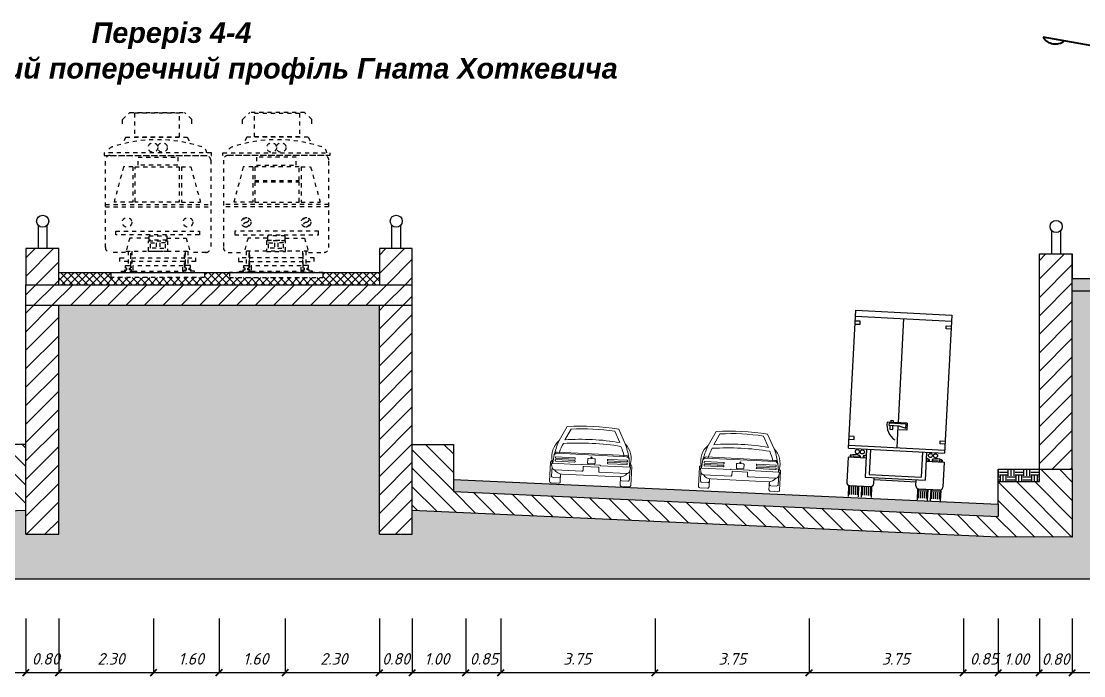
# Model space of a CAD drawing. Header units: metres. Extents: x 34785 to 38791, y 49888 to 55971.
# Drawn here: x 37745.96 to 37771.8, y 51714.44 to 51730.36 of the extents above; entities that cross this region are included whole.
import ezdxf

# ---------------------------------------------------------------- set-up
doc = ezdxf.new("R2010")
doc.units = ezdxf.units.M
doc.linetypes.add('DGN4', pattern=[96.18704, 48.09352, -24.04676, 0, -24.04676])
doc.linetypes.add('HIDDEN', pattern=[0.375, 0.25, -0.125])
doc.layers.add('_pk', color=7, linetype='Continuous', lineweight=30)
doc.layers.add('vspom', color=7, linetype='HIDDEN')
doc.layers.add('штрих', color=7, linetype='Continuous', lineweight=0, true_color=0x000000)
doc.styles.add('Bm431', font='bm431i.ttf')
doc.styles.add('Строитель 001', font='isocpeur.ttf', dxfattribs={"height": 2})
pattern_1 = [(45, (37315.93983, 51861.57208), (-0.2245064, 0.2245064), [])]
pattern_2 = [(0, (37315.59973, 51794.75819), (0.1905, 0.1905), [0.1905, -0.1905]), (0, (37315.59973, 51794.82962), (0.1905, 0.1905), [0.1905, -0.1905]), (0, (37315.59973, 51794.90106), (0.1905, 0.1905), [0.1905, -0.1905]), (90, (37315.62354, 51794.92487), (-0.1905, 0.1905), [0.1905, -0.1905]), (90, (37315.69498, 51794.92487), (-0.1905, 0.1905), [0.1905, -0.1905]), (90, (37315.76641, 51794.92487), (-0.1905, 0.1905), [0.1905, -0.1905])]

# ---------------------------------------------------------------- blocks, each defined once
blk = doc.blocks.new('*U257')
at = {"color": 0, "lineweight": -2}
for p, q in [((-2466, 5468), (-3166, 4093)), ((3166, 4093), (2466, 5468)), ((-3095, 3796), (-3095, 3796)), ((-3732, 2122), (-3682, 1883)), ((3682, 1883), (3731, 2120)), ((-2755, 900), (2755, 900))]:
    blk.add_line(p, q, dxfattribs=at)
at = {"color": 0, "lineweight": -2, "flags": 128}
for points in [[(-2092, 5250), (-2631, 4189), (-2631, 4189, -0.0594272), (2631, 4189), (2092, 5250, 0.05217)], [(-3412, 2529), (-1592, 2529, -0.4142136), (-1555, 2492), (-1555, 2424, -0.4142136), (-1592, 2387), (-3412, 2387, -0.4142136), (-3449, 2424), (-3449, 2492, -0.4142136)], [(-3412, 2254), (-1592, 2254, -0.4142136), (-1555, 2217), (-1555, 2149, -0.4142136), (-1592, 2112), (-3412, 2112, -0.4142136), (-3449, 2149), (-3449, 2217, -0.4142136)], [(-282, 2512), (290, 2512, -0.4142136), (364, 2438), (364, 2097, -0.4142136), (290, 2023), (-282, 2023, -0.4142136), (-356, 2097), (-356, 2438, -0.4142136)], [(3412, 2529), (1592, 2529, 0.4142136), (1555, 2492), (1555, 2424, 0.4142136), (1592, 2387), (3412, 2387, 0.4142136), (3449, 2424), (3449, 2492, 0.4142136)], [(3412, 2254), (1592, 2254, 0.4142136), (1555, 2217), (1555, 2149, 0.4142136), (1592, 2112), (3412, 2112, 0.4142136), (3449, 2149), (3449, 2217, 0.4142136)], [(-750, 1683, -0.4142136), (-700, 1733), (700, 1733, -0.4142136), (750, 1683), (750, 1367, 0.4142136), (850, 1267), (3429, 1267, 0.3227338), (3710, 1469, 0.0292561), (3741, 1583), (3784, 1794, 0.4756391), (3712, 1883), (900, 1883, -0.4142136), (875, 1908, 0.4142136), (850, 1933), (-850, 1933, 0.4142136), (-875, 1908, -0.4142136), (-900, 1883), (-3712, 1883, 0.4756391), (-3784, 1794), (-3741, 1583, 0.0291578), (-3710, 1470, 0.3228422), (-3429, 1267), (-850, 1267, 0.4142136), (-750, 1367)]]:
    blk.add_lwpolyline(points, format="xyb", close=True, dxfattribs=at)
for points in [[(3095, 2864), (3095, 2982, 0.0373082), (2762, 3834, 0.052989), (-2762, 3834, 0.0373082), (-3095, 2982), (-3095, 2864)], [(-2873, 908), (-2873, 148, -0.4142136), (-3021, 0), (-3744, 0, -0.4142136), (-3892, 148), (-3892, 1974, -0.4142136), (-3744, 2122), (-3732, 2122)], [(-3682, 1883), (-3599, 2720, -0.380946), (-3305, 2982), (3304, 2982, -0.3804737), (3598, 2720), (3682, 1883)], [(-3602, 2689), (-3502, 2789, -0.1840227), (-3305, 2864), (3305, 2864, -0.1840227), (3502, 2789), (3602, 2689)], [(2867, 907), (2867, 148, 0.4142136), (3015, 0), (3738, 0, 0.4142136), (3886, 148), (3886, 1974, 0.4142136), (3738, 2122), (3732, 2122)], [(-3732, 1544), (-3732, 685, 0.4142136), (-3584, 537), (-3021, 537, 0.4142136), (-2873, 685), (-2873, 908)], [(3732, 1544), (3732, 685, -0.4142136), (3584, 537), (3021, 537, -0.4142136), (2873, 685), (2873, 908)]]:
    blk.add_lwpolyline(points, format="xyb", dxfattribs=at)
for points in [[(-3732, 2122), (-3732, 1880)], [(3732, 2122), (3732, 1880)]]:
    blk.add_lwpolyline(points, dxfattribs=at)
at = {"color": 0, "lineweight": -2}
blk.add_circle((0, 2618), 59.6, dxfattribs=at)
for centre, radius, start, end in [((0, -18113), 23710, 84.03003, 95.96997), ((-1840, 2645), 1963, 132.48354, 195.46582), ((3086, 1466), 6781, 157.21243, 168.23657), ((1826, 2638), 1977, 344.85949, 47.35975), ((-3175, 1441), 6872, 11.82698, 22.66251), ((-2755, 1788), 888, 215.57759, 270.00275), ((2755, 1788), 888, 270.00275, 324.39991)]:
    blk.add_arc(centre, radius, start, end, dxfattribs=at)
blk = doc.blocks.new('A$C72987255')
at = {"color": 18, "linetype": 'ByBlock', "true_color": 0x000000}
for p, q in [((0, 1.219), (0, 4.724)), ((0, 4.724), (2.438, 4.724)), ((2.438, 4.724), (2.438, 1.219)), ((0, 4.572), (2.438, 4.572)), ((1.219, 4.572), (1.219, 1.93)), ((1.219, 1.854), (1.219, 1.295)), ((0, 1.295), (2.438, 1.295)), ((0, 1.219), (2.438, 1.219)), ((0.457, 1.219), (0.457, 0.508)), ((1.981, 1.219), (1.981, 0.508)), ((0, 0.991), (0, 0.356)), ((0.457, 0.991), (0, 0.991)), ((0.051, 1.041), (0.051, 0.991)), ((0.305, 1.041), (0.305, 0.991)), ((0.381, 1.041), (0.381, 0.991)), ((1.981, 0.991), (2.438, 0.991)), ((2.057, 1.041), (2.057, 0.991)), ((2.134, 1.041), (2.134, 0.991)), ((2.388, 1.041), (2.388, 0.991)), ((2.438, 0.991), (2.438, 0.356)), ((0.051, 0.279), (0.051, 0)), ((0.076, 0.279), (0.61, 0.279)), ((0.305, 0.279), (0.305, 0)), ((0.381, 0.279), (0.381, 0)), ((0.457, 0.508), (1.981, 0.508)), ((0.635, 0.279), (0.635, 0)), ((0.686, 0.356), (0.686, 0.508)), ((1.753, 0.356), (1.753, 0.508)), ((1.803, 0.279), (1.803, 0)), ((2.362, 0.279), (1.829, 0.279)), ((2.057, 0.279), (2.057, 0)), ((2.134, 0.279), (2.134, 0)), ((2.388, 0.279), (2.388, 0))]:
    blk.add_line(p, q, dxfattribs=at)
at = {"color": 18, "true_color": 0x000000}
for p, q in [((0.127, 4.445), (0, 4.445)), ((0, 4.369), (0.127, 4.369)), ((0.127, 4.369), (0.127, 4.445)), ((2.311, 4.369), (2.311, 4.445)), ((2.311, 4.445), (2.438, 4.445)), ((2.438, 4.369), (2.311, 4.369)), ((1.448, 1.93), (0.943, 1.93)), ((1.422, 1.905), (0.991, 1.905)), ((0.991, 1.905), (0.991, 1.854)), ((1.041, 1.93), (1.041, 1.981)), ((1.041, 1.981), (1.092, 1.981)), ((1.092, 1.981), (1.092, 1.93)), ((1.422, 1.803), (1.422, 1.905)), ((1.448, 1.93), (1.448, 1.753)), ((0.991, 1.854), (1.245, 1.854)), ((1.016, 1.854), (1.016, 1.753)), ((1.016, 1.753), (1.092, 1.753)), ((1.092, 1.753), (1.092, 1.854)), ((1.245, 1.854), (1.422, 1.803)), ((1.448, 1.753), (1.245, 1.753)), ((0.127, 1.524), (0, 1.524)), ((0, 1.448), (0.127, 1.448)), ((0.127, 1.448), (0.127, 1.524)), ((2.311, 1.524), (2.438, 1.524)), ((2.311, 1.448), (2.311, 1.524)), ((2.438, 1.448), (2.311, 1.448)), ((0.559, 1.219), (0.559, 0.584)), ((1.88, 1.219), (1.88, 0.584)), ((0.076, 0.991), (0.076, 1.038)), ((0.127, 1.041), (0.127, 0.991)), ((0.178, 0.991), (0.178, 1.041)), ((0.229, 0.991), (0.229, 1.041)), ((0.279, 0.991), (0.279, 1.041)), ((0.406, 0.991), (0.406, 1.041)), ((2.032, 0.991), (2.032, 1.041)), ((2.159, 0.991), (2.159, 1.041)), ((2.21, 0.991), (2.21, 1.041)), ((2.261, 0.991), (2.261, 1.041)), ((2.311, 1.041), (2.311, 0.991)), ((2.362, 0.991), (2.362, 1.038)), ((0.559, 0.584), (1.88, 0.584)), ((0.076, 0.279), (0.076, 0.051)), ((0.127, 0.279), (0.127, 0.051)), ((0.178, 0.279), (0.178, 0.051)), ((0.229, 0.279), (0.229, 0.051)), ((0.279, 0.279), (0.279, 0.051)), ((0.406, 0.279), (0.406, 0.051)), ((0.457, 0.279), (0.457, 0.051)), ((0.508, 0.279), (0.508, 0.051)), ((0.559, 0.279), (0.559, 0.051)), ((0.61, 0.279), (0.61, 0.051)), ((0.686, 0.457), (1.753, 0.457)), ((1.829, 0.279), (1.829, 0.051)), ((1.88, 0.279), (1.88, 0.051)), ((1.93, 0.279), (1.93, 0.051)), ((1.981, 0.279), (1.981, 0.051)), ((2.032, 0.279), (2.032, 0.051)), ((2.159, 0.279), (2.159, 0.051)), ((2.21, 0.279), (2.21, 0.051)), ((2.261, 0.279), (2.261, 0.051)), ((2.311, 0.279), (2.311, 0.051)), ((2.362, 0.279), (2.362, 0.051))]:
    blk.add_line(p, q, dxfattribs=at)
for centre in [(0.229, 1.143), (0.356, 1.143), (2.083, 1.143), (2.21, 1.143)]:
    blk.add_circle(centre, 0.0508, dxfattribs=at)
blk.add_arc((1.397, 1.88), 0.457, 173.6206, 239.0362, dxfattribs=at)
at = {"color": 18, "linetype": 'ByBlock', "true_color": 0x000000}
for centre, radius, start, end in [((0.178, 0.737), 0.33, 67.3801, 112.6199), ((0.508, 0.737), 0.33, 98.8499, 112.6199), ((1.93, 0.737), 0.33, 67.3801, 81.1501), ((2.261, 0.737), 0.33, 67.3801, 112.6199), ((0.076, 0.356), 0.0762, 180, 270), ((0.61, 0.356), 0.0762, 270, 0), ((1.829, 0.356), 0.0762, 180, 270), ((2.362, 0.356), 0.0762, 270, 0)]:
    blk.add_arc(centre, radius, start, end, dxfattribs=at)

msp = doc.modelspace()

# ---------------------------------------------------------------- hatches: boundary and pattern name
at = {"transparency": 33554687}
h = msp.add_hatch(dxfattribs=at)
h.set_pattern_fill('ANSI31', color=256, scale=0.1)
h.set_pattern_definition(pattern_1)
h.paths.add_polyline_path([(37746.872, 51724.828), (37746.072, 51724.828), (37746.072, 51723.948), (37746.872, 51723.948)])
h.paths.add_polyline_path([(37755.472, 51723.948), (37755.472, 51724.828), (37754.672, 51724.828), (37754.672, 51723.948)])
h = msp.add_hatch(dxfattribs=at)
h.set_pattern_fill('ANSI31', color=256, scale=0.1)
h.set_pattern_definition([(45, (37315.59973, 51794.7582), (-0.2245064, 0.2245064), [])])
h.paths.add_polyline_path([(37771.525, 51724.698), (37770.725, 51724.698), (37770.725, 51719.461), (37771.525, 51719.461)])
h = msp.add_hatch(dxfattribs=at)
h.set_pattern_fill('DOTS', color=256, scale=0.1)
h.set_pattern_definition([(0, (37315.93983, 51861.57208), (0.079375, 0.15875), [0, -0.15875])])
h.paths.add_polyline_path([(37785.025, 51716.784), (37785.025, 51724.132), (37784.026, 51724.105), (37784.03, 51723.955), (37781.024, 51723.875), (37781.027, 51723.225), (37773.534, 51723.148), (37773.528, 51723.798), (37773.471, 51723.798), (37773.414, 51723.798), (37773.386, 51723.798), (37773.375, 51723.798), (37771.525, 51723.798), (37771.525, 51719.461), (37771.525, 51717.81), (37769.725, 51717.812), (37755.472, 51718.465), (37755.472, 51717.878), (37754.672, 51717.878), (37754.672, 51723.448), (37746.872, 51723.448), (37746.872, 51717.878), (37746.072, 51717.878), (37746.072, 51718.459), (37731.822, 51717.886), (37730.022, 51717.886), (37730.022, 51719.536), (37730.022, 51723.798), (37728.019, 51723.798), (37728.012, 51723.148), (37720.52, 51723.225), (37720.523, 51723.875), (37717.517, 51723.955), (37717.521, 51724.105), (37716.522, 51724.132), (37716.522, 51716.784)])
h = msp.add_hatch(dxfattribs=at)
h.set_pattern_fill('ANSI37', color=256, scale=0.04)
h.set_pattern_definition([(45, (37315.93983, 51861.57208), (-0.08980256, 0.08980256), []), (135, (37315.93983, 51861.57208), (-0.08980256, -0.08980256), [])])
h.paths.add_polyline_path([(37746.872, 51724.248), (37746.872, 51723.948), (37754.672, 51723.948), (37754.672, 51724.248), (37753.301, 51724.248), (37753.301, 51724.123), (37751.025, 51724.123), (37751.025, 51724.248), (37750.421, 51724.248), (37750.421, 51724.123), (37748.145, 51724.123), (37748.145, 51724.248)])
h = msp.add_hatch(dxfattribs=at)
h.set_pattern_fill('EARTH', color=256, scale=0.03)
h.set_pattern_definition([(0, (37334.578, 51794.7583), (0.1905, 0.1905), [0.1905, -0.1905]), (0, (37334.578, 51794.82974), (0.1905, 0.1905), [0.1905, -0.1905]), (0, (37334.578, 51794.90118), (0.1905, 0.1905), [0.1905, -0.1905]), (90, (37334.60182, 51794.92499), (-0.1905, 0.1905), [0.1905, -0.1905]), (90, (37334.67326, 51794.92499), (-0.1905, 0.1905), [0.1905, -0.1905]), (90, (37334.7447, 51794.92499), (-0.1905, 0.1905), [0.1905, -0.1905])])
h.paths.add_polyline_path([(37781.165, 51724.179), (37784.022, 51724.255), (37784.03, 51723.955), (37781.174, 51723.879)])
h.paths.add_polyline_path([(37771.525, 51724.098), (37773.375, 51724.098), (37773.375, 51723.798), (37771.525, 51723.798)])
h = msp.add_hatch(dxfattribs=at)
h.set_pattern_fill('ANSI31', color=256, scale=0.1)
h.set_pattern_definition(pattern_1)
h.paths.add_polyline_path([(37755.472, 51723.448), (37755.472, 51723.948), (37746.072, 51723.948), (37746.072, 51723.448)])
h = msp.add_hatch(dxfattribs=at)
h.set_pattern_fill('ANSI31', color=256, scale=0.1)
h.set_pattern_definition(pattern_1)
h.paths.add_polyline_path([(37746.872, 51723.448), (37746.072, 51723.448), (37746.072, 51717.878), (37746.872, 51717.878)])
h.paths.add_polyline_path([(37755.472, 51723.448), (37754.672, 51723.448), (37754.672, 51717.878), (37755.472, 51717.878)])
h = msp.add_hatch(dxfattribs=at)
h.set_pattern_fill('ANSI31', color=256, scale=0.1, angle=90)
h.set_pattern_definition([(135, (37302.19726, 51794.7583), (-0.2245064, -0.2245064), [])])
h.paths.add_polyline_path([(37731.822, 51717.886), (37746.072, 51718.459), (37746.072, 51720.064), (37745.072, 51720.064), (37745.072, 51718.92), (37731.822, 51718.386), (37731.822, 51719.236), (37730.822, 51719.236), (37730.822, 51719.536), (37730.022, 51719.536), (37730.022, 51717.886)])
h = msp.add_hatch(dxfattribs=at)
h.set_pattern_fill('ANSI31', color=256, scale=0.1, angle=90)
h.set_pattern_definition([(135, (37315.59973, 51794.7582), (-0.2245064, -0.2245064), [])])
h.paths.add_polyline_path([(37769.725, 51718.31), (37756.472, 51718.92), (37756.472, 51720.064), (37755.472, 51720.064), (37755.472, 51718.465), (37769.725, 51717.812), (37771.525, 51717.81), (37771.525, 51719.461), (37770.725, 51719.461), (37770.725, 51719.161), (37769.725, 51719.161)])
h = msp.add_hatch(dxfattribs=at)
h.set_pattern_fill('EARTH', color=256, scale=0.03)
h.set_pattern_definition(pattern_2)
h.paths.add_polyline_path([(37769.725, 51719.461), (37769.725, 51719.161), (37770.725, 51719.161), (37770.725, 51719.461)])
h = msp.add_hatch(dxfattribs=at)
h.set_pattern_fill('EARTH', color=256, scale=0.03)
h.set_pattern_definition(pattern_2)
h.paths.add_polyline_path([(37756.472, 51719.214), (37756.472, 51718.92), (37769.725, 51718.31), (37769.725, 51718.611)])

# ---------------------------------------------------------------- linework, layer by layer
at = {"lineweight": 30}
for p, q in [((37746.377, 51724.828), (37746.377, 51725.386)), ((37746.585, 51725.386), (37746.585, 51724.828)), ((37754.977, 51724.828), (37754.977, 51725.386)), ((37755.185, 51725.386), (37755.185, 51724.828)), ((37771.029, 51724.698), (37771.029, 51725.257)), ((37771.237, 51725.257), (37771.237, 51724.698)), ((37746.872, 51724.828), (37746.072, 51724.828)), ((37746.072, 51724.828), (37746.072, 51723.948)), ((37746.872, 51723.948), (37746.872, 51724.828)), ((37755.472, 51724.828), (37754.672, 51724.828)), ((37754.672, 51724.828), (37754.672, 51723.948)), ((37755.472, 51723.948), (37755.472, 51724.828)), ((37770.725, 51719.461), (37770.725, 51724.698)), ((37770.725, 51724.698), (37771.525, 51724.698)), ((37771.525, 51719.461), (37771.525, 51724.698)), ((37771.525, 51724.098), (37773.375, 51724.098)), ((37746.072, 51717.878), (37746.072, 51723.948)), ((37746.072, 51723.948), (37755.472, 51723.948)), ((37755.472, 51717.878), (37755.472, 51723.948)), ((37771.525, 51723.798), (37773.528, 51723.798)), ((37746.072, 51723.448), (37755.472, 51723.448)), ((37746.872, 51717.878), (37746.872, 51723.448)), ((37754.672, 51717.878), (37754.672, 51723.448)), ((37746.072, 51720.064), (37745.072, 51720.064)), ((37755.472, 51720.064), (37756.472, 51720.064)), ((37756.472, 51720.064), (37756.472, 51718.92)), ((37769.725, 51718.611), (37769.725, 51719.461)), ((37769.725, 51719.461), (37770.725, 51719.461)), ((37770.725, 51719.461), (37771.525, 51719.461)), ((37770.725, 51719.161), (37770.725, 51719.461)), ((37771.525, 51719.461), (37771.525, 51717.81)), ((37756.472, 51719.214), (37769.725, 51718.611)), ((37769.725, 51719.161), (37770.725, 51719.161)), ((37756.472, 51718.92), (37769.725, 51718.31)), ((37769.725, 51718.611), (37769.725, 51718.31)), ((37746.072, 51718.459), (37731.822, 51717.886)), ((37755.472, 51718.465), (37769.725, 51717.812)), ((37746.072, 51717.878), (37746.872, 51717.878)), ((37754.672, 51717.878), (37755.472, 51717.878)), ((37771.525, 51717.81), (37769.725, 51717.812))]:
    msp.add_line(p, q, dxfattribs=at)
for p, q in [((37771.525, 51724.698), (37771.525, 51724.098)), ((37746.872, 51724.248), (37754.672, 51724.248)), ((37746.072, 51723.948), (37746.872, 51723.948)), ((37754.672, 51723.948), (37755.472, 51723.948)), ((37746.072, 51719.214), (37746.072, 51720.064)), ((37755.472, 51719.214), (37755.472, 51720.064)), ((37769.725, 51719.461), (37770.725, 51719.461)), ((37785.025, 51716.784), (37716.522, 51716.784)), ((37746.072, 51715.826), (37746.072, 51714.515)), ((37746.872, 51715.826), (37746.872, 51714.515)), ((37749.178, 51715.826), (37749.178, 51714.515)), ((37750.772, 51715.826), (37750.772, 51714.515)), ((37752.381, 51715.826), (37752.381, 51714.515)), ((37754.672, 51715.825), (37754.672, 51714.514)), ((37755.472, 51715.825), (37755.472, 51714.514)), ((37756.775, 51715.825), (37756.775, 51714.514)), ((37757.625, 51715.825), (37757.625, 51714.514)), ((37761.375, 51715.825), (37761.375, 51714.514)), ((37765.125, 51715.825), (37765.125, 51714.514)), ((37768.875, 51715.825), (37768.875, 51714.514)), ((37769.725, 51715.825), (37769.725, 51714.514)), ((37770.725, 51715.825), (37770.725, 51714.514)), ((37771.525, 51715.826), (37771.525, 51714.515)), ((37771.525, 51715.825), (37771.525, 51714.514)), ((37717.517, 51714.515), (37784.03, 51714.515))]:
    msp.add_line(p, q)
for centre in [(37746.481, 51725.492), (37755.081, 51725.492), (37771.133, 51725.363)]:
    msp.add_circle(centre, 0.147, dxfattribs=at)
at = {"layer": '_pk', "color": 7, "lineweight": 40, "ltscale": 100}
msp.add_line((37772.96, 51729.594), (37770.816, 51729.967), dxfattribs=at)
msp.add_arc((37771.114, 51730.158), 0.354, 212.6858, 307.6164, dxfattribs=at)
at = {"layer": 'vspom', "ltscale": 0.008}
for p, q in [((37748.421, 51727.968), (37748.597, 51728.135)), ((37748.421, 51727.866), (37748.421, 51727.968)), ((37748.597, 51728.135), (37749.93, 51728.135)), ((37750.106, 51727.968), (37749.93, 51728.135)), ((37750.106, 51727.866), (37750.106, 51727.968)), ((37751.34, 51727.968), (37751.516, 51728.135)), ((37751.34, 51727.866), (37751.34, 51727.968)), ((37752.85, 51728.135), (37751.516, 51728.135)), ((37753.025, 51727.968), (37752.85, 51728.135)), ((37753.025, 51727.866), (37753.025, 51727.968)), ((37748.505, 51727.54), (37748.414, 51727.371)), ((37748.505, 51727.54), (37749.997, 51727.54)), ((37749.997, 51727.54), (37750.088, 51727.371)), ((37751.449, 51727.54), (37751.358, 51727.371)), ((37752.941, 51727.54), (37751.449, 51727.54)), ((37752.941, 51727.54), (37753.032, 51727.371)), ((37748.447, 51726.815), (37748.216, 51725.958)), ((37748.678, 51726.815), (37748.447, 51726.815)), ((37748.678, 51726.815), (37748.678, 51725.958)), ((37749.854, 51726.815), (37750.085, 51726.815)), ((37749.854, 51726.815), (37749.854, 51725.958)), ((37750.085, 51726.815), (37750.316, 51725.958)), ((37751.361, 51726.815), (37751.13, 51725.958)), ((37751.593, 51726.815), (37751.361, 51726.815)), ((37751.593, 51726.815), (37751.593, 51725.958)), ((37752.768, 51726.815), (37752.999, 51726.815)), ((37752.768, 51726.815), (37752.768, 51725.958)), ((37752.999, 51726.815), (37753.23, 51725.958)), ((37751.641, 51726.484), (37752.719, 51726.484)), ((37751.641, 51726.45), (37752.719, 51726.45)), ((37748.007, 51725.902), (37750.568, 51725.902)), ((37748.007, 51725.839), (37750.568, 51725.839)), ((37748.678, 51725.958), (37748.216, 51725.958)), ((37749.854, 51725.958), (37750.316, 51725.958)), ((37753.439, 51725.902), (37750.878, 51725.902)), ((37753.439, 51725.839), (37750.878, 51725.839)), ((37751.593, 51725.958), (37751.13, 51725.958)), ((37752.768, 51725.958), (37753.23, 51725.958)), ((37748.598, 51725.084), (37748.499, 51724.736)), ((37749.068, 51725.084), (37748.598, 51725.084)), ((37749.5, 51725.084), (37749.969, 51725.084)), ((37749.969, 51725.084), (37750.069, 51724.736)), ((37751.477, 51725.084), (37751.378, 51724.736)), ((37751.946, 51725.084), (37751.477, 51725.084)), ((37752.378, 51725.084), (37752.848, 51725.084)), ((37752.848, 51725.084), (37752.947, 51724.736)), ((37748.507, 51724.764), (37750.061, 51724.764)), ((37752.939, 51724.764), (37751.386, 51724.764)), ((37748.402, 51724.248), (37748.402, 51724.279)), ((37748.402, 51724.279), (37748.678, 51724.279)), ((37748.483, 51724.279), (37748.483, 51724.309)), ((37748.483, 51724.309), (37748.532, 51724.309)), ((37748.499, 51724.354), (37748.499, 51724.412)), ((37748.499, 51724.412), (37748.629, 51724.412)), ((37748.532, 51724.354), (37748.499, 51724.354)), ((37748.532, 51724.309), (37748.532, 51724.354)), ((37748.596, 51724.309), (37748.596, 51724.354)), ((37748.596, 51724.354), (37748.629, 51724.354)), ((37748.645, 51724.309), (37748.596, 51724.309)), ((37748.629, 51724.354), (37748.629, 51724.412)), ((37748.629, 51724.378), (37748.646, 51724.378)), ((37748.645, 51724.279), (37748.645, 51724.309)), ((37748.678, 51724.279), (37748.678, 51724.248)), ((37750.172, 51724.279), (37749.897, 51724.279)), ((37749.897, 51724.279), (37749.897, 51724.248)), ((37749.929, 51724.279), (37749.929, 51724.309)), ((37749.929, 51724.309), (37749.978, 51724.309)), ((37750.076, 51724.412), (37749.945, 51724.412)), ((37749.945, 51724.354), (37749.945, 51724.412)), ((37749.978, 51724.354), (37749.945, 51724.354)), ((37749.978, 51724.309), (37749.978, 51724.354)), ((37750.042, 51724.309), (37750.042, 51724.354)), ((37750.042, 51724.354), (37750.076, 51724.354)), ((37750.092, 51724.309), (37750.042, 51724.309)), ((37750.076, 51724.354), (37750.076, 51724.412)), ((37750.092, 51724.279), (37750.092, 51724.309)), ((37750.172, 51724.248), (37750.172, 51724.279)), ((37751.274, 51724.248), (37751.274, 51724.279)), ((37751.274, 51724.279), (37751.549, 51724.279)), ((37751.354, 51724.279), (37751.354, 51724.309)), ((37751.354, 51724.309), (37751.404, 51724.309)), ((37751.371, 51724.354), (37751.371, 51724.412)), ((37751.371, 51724.412), (37751.501, 51724.412)), ((37751.404, 51724.354), (37751.371, 51724.354)), ((37751.404, 51724.309), (37751.404, 51724.354)), ((37751.468, 51724.309), (37751.468, 51724.354)), ((37751.468, 51724.354), (37751.501, 51724.354)), ((37751.517, 51724.309), (37751.468, 51724.309)), ((37751.501, 51724.354), (37751.501, 51724.412)), ((37751.517, 51724.279), (37751.517, 51724.309)), ((37751.549, 51724.279), (37751.549, 51724.248)), ((37753.044, 51724.279), (37752.769, 51724.279)), ((37752.769, 51724.279), (37752.769, 51724.248)), ((37752.817, 51724.378), (37752.8, 51724.378)), ((37752.801, 51724.279), (37752.801, 51724.309)), ((37752.801, 51724.309), (37752.85, 51724.309)), ((37752.947, 51724.412), (37752.817, 51724.412)), ((37752.817, 51724.354), (37752.817, 51724.412)), ((37752.85, 51724.354), (37752.817, 51724.354)), ((37752.85, 51724.309), (37752.85, 51724.354)), ((37752.914, 51724.309), (37752.914, 51724.354)), ((37752.914, 51724.354), (37752.947, 51724.354)), ((37752.963, 51724.309), (37752.914, 51724.309)), ((37752.947, 51724.354), (37752.947, 51724.412)), ((37752.963, 51724.279), (37752.963, 51724.309)), ((37753.044, 51724.248), (37753.044, 51724.279))]:
    msp.add_line(p, q, dxfattribs=at)
for points in [[(37749.812, 51728.119), (37748.715, 51728.119), (37748.715, 51727.545), (37749.812, 51727.545)], [(37751.634, 51728.119), (37752.731, 51728.119), (37752.731, 51727.545), (37751.634, 51727.545)], [(37747.978, 51727.095), (37750.584, 51727.095), (37750.584, 51727.155), (37747.978, 51727.155)], [(37753.468, 51727.095), (37750.862, 51727.095), (37750.862, 51727.155), (37753.468, 51727.155)], [(37748.8, 51727.051), (37749.765, 51727.051), (37749.765, 51726.855), (37748.8, 51726.855)], [(37752.646, 51727.051), (37751.681, 51727.051), (37751.681, 51726.855), (37752.646, 51726.855)], [(37748.727, 51726.815), (37749.805, 51726.815), (37749.805, 51725.958), (37748.727, 51725.958)], [(37748.257, 51725.253), (37750.292, 51725.253), (37750.292, 51725.163), (37748.257, 51725.163)], [(37749.068, 51725.135), (37749.5, 51725.135), (37749.5, 51725.033), (37749.068, 51725.033)], [(37753.189, 51725.253), (37751.154, 51725.253), (37751.154, 51725.163), (37753.189, 51725.163)], [(37752.378, 51725.135), (37751.946, 51725.135), (37751.946, 51725.033), (37752.378, 51725.033)], [(37749.518, 51724.759), (37749.057, 51724.759), (37749.057, 51725.018), (37749.518, 51725.018)], [(37749.105, 51724.97), (37749.244, 51724.97), (37749.244, 51724.836), (37749.105, 51724.836)], [(37749.47, 51724.97), (37749.33, 51724.97), (37749.33, 51724.836), (37749.47, 51724.836)], [(37751.928, 51724.759), (37752.389, 51724.759), (37752.389, 51725.018), (37751.928, 51725.018)], [(37751.976, 51724.97), (37752.116, 51724.97), (37752.116, 51724.836), (37751.976, 51724.836)], [(37752.341, 51724.97), (37752.202, 51724.97), (37752.202, 51724.836), (37752.341, 51724.836)], [(37748.678, 51724.274), (37749.893, 51724.274), (37749.893, 51724.404), (37748.678, 51724.404)], [(37751.549, 51724.274), (37752.765, 51724.274), (37752.765, 51724.404), (37751.549, 51724.404)], [(37748.145, 51724.248), (37750.421, 51724.248), (37750.421, 51724.123), (37748.145, 51724.123)], [(37753.301, 51724.248), (37751.025, 51724.248), (37751.025, 51724.123), (37753.301, 51724.123)]]:
    msp.add_lwpolyline(points, close=True, dxfattribs=at)
for points in [[(37748.007, 51724.851), (37748.007, 51726.979)], [(37748.122, 51727.095), (37750.452, 51727.095)], [(37750.568, 51726.979), (37750.568, 51724.851)], [(37750.878, 51726.979), (37750.878, 51724.851)], [(37753.324, 51727.095), (37750.994, 51727.095)], [(37753.439, 51724.851), (37753.439, 51726.979)], [(37752.719, 51726.484), (37752.719, 51726.815), (37751.641, 51726.815), (37751.641, 51726.484)], [(37751.641, 51726.45), (37751.641, 51725.958), (37752.719, 51725.958), (37752.719, 51726.45)], [(37748.499, 51724.736), (37748.122, 51724.736)], [(37748.561, 51724.514), (37748.361, 51724.514), (37748.361, 51724.605), (37748.561, 51724.605)], [(37748.561, 51724.764), (37748.561, 51724.412), (37748.629, 51724.412), (37748.629, 51724.764)], [(37748.646, 51724.764), (37748.646, 51724.378), (37748.629, 51724.378), (37748.629, 51724.764)], [(37748.646, 51724.605), (37749.928, 51724.605)], [(37749.945, 51724.764), (37749.945, 51724.378), (37749.928, 51724.378), (37749.928, 51724.764)], [(37750.013, 51724.764), (37750.013, 51724.412), (37749.945, 51724.412), (37749.945, 51724.764)], [(37750.013, 51724.605), (37750.199, 51724.605), (37750.199, 51724.514), (37750.013, 51724.514)], [(37750.452, 51724.736), (37750.069, 51724.736)], [(37750.994, 51724.736), (37751.378, 51724.736)], [(37751.433, 51724.605), (37751.247, 51724.605), (37751.247, 51724.514), (37751.433, 51724.514)], [(37751.433, 51724.764), (37751.433, 51724.412), (37751.501, 51724.412), (37751.501, 51724.764)], [(37751.501, 51724.764), (37751.501, 51724.378), (37751.518, 51724.378), (37751.518, 51724.764)], [(37752.8, 51724.605), (37751.518, 51724.605)], [(37752.8, 51724.764), (37752.8, 51724.378), (37752.817, 51724.378), (37752.817, 51724.764)], [(37752.885, 51724.764), (37752.885, 51724.412), (37752.817, 51724.412), (37752.817, 51724.764)], [(37752.885, 51724.514), (37753.085, 51724.514), (37753.085, 51724.605), (37752.885, 51724.605)], [(37752.947, 51724.736), (37753.324, 51724.736)], [(37749.928, 51724.514), (37748.646, 51724.514)], [(37751.518, 51724.514), (37752.8, 51724.514)]]:
    msp.add_lwpolyline(points, dxfattribs=at)
for centre, radius in [((37749.164, 51727.284), 0.116), ((37749.395, 51727.284), 0.116), ((37752.051, 51727.284), 0.116), ((37752.282, 51727.284), 0.116), ((37748.533, 51725.466), 0.116), ((37750.016, 51725.466), 0.116), ((37751.43, 51725.466), 0.116), ((37751.43, 51725.523), 0.0588), ((37752.887, 51725.466), 0.116), ((37752.887, 51725.523), 0.0588), ((37751.43, 51725.409), 0.0588), ((37752.887, 51725.409), 0.0588)]:
    msp.add_circle(centre, radius, dxfattribs=at)
for centre, radius, start, end in [((37749.263, 51724.007), 3.469, 71.7099, 108.2901), ((37752.183, 51724.007), 3.469, 71.7099, 108.2901), ((37748.216, 51727.146), 0.161, 105.0369, 176.5664), ((37750.31, 51727.146), 0.161, 3.4336, 74.9631), ((37751.136, 51727.146), 0.161, 105.0369, 176.5664), ((37753.23, 51727.146), 0.161, 3.4336, 74.9631), ((37748.122, 51726.979), 0.116, 90, 180), ((37750.452, 51726.979), 0.116, 0, 90), ((37750.994, 51726.979), 0.116, 90, 180), ((37753.324, 51726.979), 0.116, 0, 90), ((37748.122, 51724.851), 0.116, 180, 270), ((37750.452, 51724.851), 0.116, 270, 0), ((37750.994, 51724.851), 0.116, 180, 270), ((37753.324, 51724.851), 0.116, 270, 0)]:
    msp.add_arc(centre, radius, start, end, dxfattribs=at)
at = {"layer": 'штрих', "color": 18, "linetype": 'Continuous', "lineweight": 40, "true_color": 0x000000}
for p, q in [((37745.995, 51714.437), (37746.151, 51714.593)), ((37746.795, 51714.438), (37746.951, 51714.594)), ((37749.1, 51714.437), (37749.256, 51714.593)), ((37750.694, 51714.437), (37750.851, 51714.593)), ((37752.303, 51714.437), (37752.46, 51714.593)), ((37754.594, 51714.436), (37754.751, 51714.592)), ((37755.394, 51714.436), (37755.551, 51714.592)), ((37756.696, 51714.436), (37756.853, 51714.592)), ((37757.546, 51714.436), (37757.703, 51714.592)), ((37761.296, 51714.436), (37761.453, 51714.592)), ((37765.046, 51714.436), (37765.203, 51714.592)), ((37768.796, 51714.436), (37768.953, 51714.592)), ((37769.646, 51714.436), (37769.803, 51714.592)), ((37770.646, 51714.436), (37770.803, 51714.592)), ((37771.446, 51714.436), (37771.603, 51714.592))]:
    msp.add_line(p, q, dxfattribs=at)

# ---------------------------------------------------------------- block references
at = {"xscale": 0.9600000000000001, "yscale": 0.9600000000000001, "zscale": 0.9600000000000001, "rotation": 357}
msp.add_blockref('A$C72987255', (37766.021, 51718.803), dxfattribs=at)
at = {"layer": '_pk', "lineweight": 0, "ltscale": 0.1, "xscale": 0.000254, "yscale": 0.000254, "zscale": 0.000254, "rotation": 357.1271525101291}
for p in [(37759.797, 51719.079), (37763.417, 51718.961)]:
    msp.add_blockref('*U257', p, dxfattribs=at)

# ---------------------------------------------------------------- texts
at = {"char_height": 0.5, "attachment_point": 1, "style": 'Bm431'}
for s, insert in [('{\\fArial|b1|i1|c204|p34;Переріз 4-4}', (37747.673, 51730.331)), ('{\\fArial|b1|i1|c204|p34;Проектний поперечний профіль Гната Хоткевича}', (37742.443, 51729.463))]:
    msp.add_mtext_dynamic_manual_height_columns(s, width=29.21049, gutter_width=2, heights=[0], dxfattribs=dict(at, insert=insert))
at = {"layer": 'штрих', "color": 18, "linetype": 'DGN4', "lineweight": 0, "true_color": 0x000000, "char_height": 0.28125, "attachment_point": 1, "style": 'Строитель 001'}
for s, insert in [('{\\fISOCPEUR|b0|i1|c204|p34;0.80}', (37746.217, 51714.988)), ('{\\fISOCPEUR|b0|i1|c204|p34;2.30}', (37747.812, 51714.988)), ('{\\fISOCPEUR|b0|i1|c204|p34;1.60}', (37749.785, 51714.988)), ('{\\fISOCPEUR|b0|i1|c204|p34;1.60}', (37751.356, 51714.988)), ('{\\fISOCPEUR|b0|i1|c204|p34;2.30}', (37753.232, 51714.988)), ('{\\fISOCPEUR|b0|i1|c204|p34;0.80}', (37754.736, 51714.988)), ('{\\fISOCPEUR|b0|i1|c204|p34;1.00}', (37755.767, 51714.988)), ('{\\fISOCPEUR|b0|i1|c204|p34;0.85}', (37756.869, 51714.988)), ('{\\fISOCPEUR|b0|i1|c204|p34;3.75}', (37759.141, 51714.988)), ('{\\fISOCPEUR|b0|i1|c204|p34;3.75}', (37762.916, 51714.988)), ('{\\fISOCPEUR|b0|i1|c204|p34;3.75}', (37766.889, 51714.988)), ('{\\fISOCPEUR|b0|i1|c204|p34;0.85}', (37769.033, 51714.988)), ('{\\fISOCPEUR|b0|i1|c204|p34;1.00}', (37769.867, 51714.982)), ('{\\fISOCPEUR|b0|i1|c204|p34;0.80}', (37770.78, 51714.982))]:
    msp.add_mtext(s, dxfattribs=dict(at, insert=insert))

doc.saveas('drawing.dxf')
